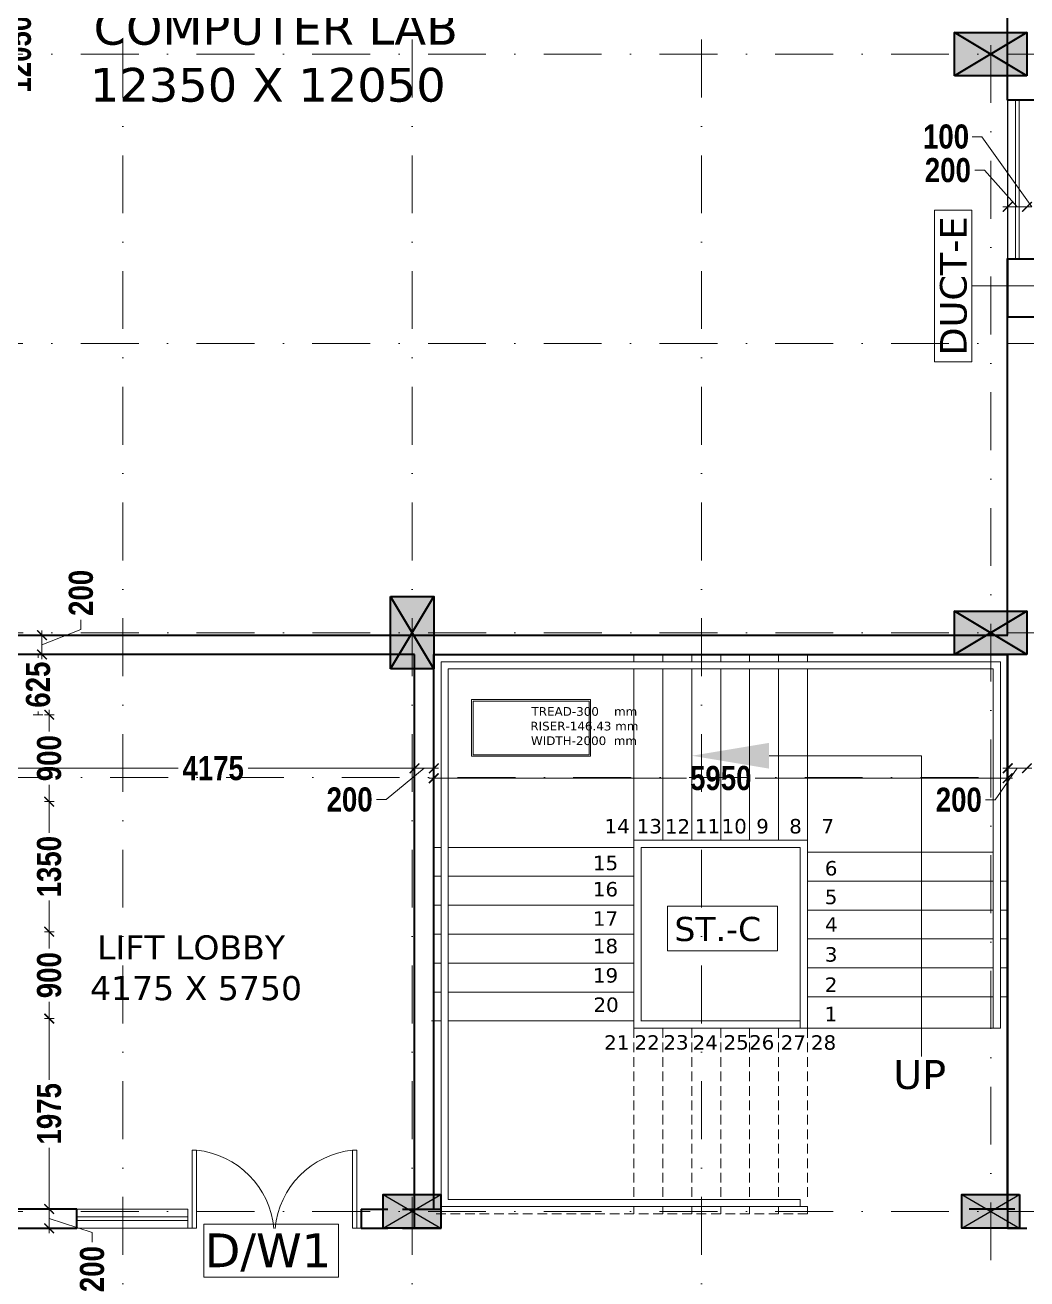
# Model space of a CAD drawing. Header units: millimetres. Extents: x -3092162 to 4513894, y -12317808 to 1849994.
# Drawn here: x -398347 to -387959, y -5832681 to -5819679 of the extents above; entities that cross this region are included whole.
import ezdxf

# ---------------------------------------------------------------- set-up
doc = ezdxf.new("R2010")
doc.units = ezdxf.units.MM
doc.header["$LTSCALE"] = 2
doc.header["$MEASUREMENT"] = 0
doc.linetypes.add('DASHDOT', pattern=[1, 0.5, -0.25, 0, -0.25])
doc.linetypes.add('HIDDEN', pattern=[0.375, 0.25, -0.125])
doc.layers.add('AEROW', color=7, linetype='Continuous', lineweight=15, true_color=0x0d0d0d)
doc.layers.add('duct text', color=7, linetype='Continuous', lineweight=5, true_color=0x30182a)
for name, color, linetype, lineweight in [('coloumn', 10, 'Continuous', 35), ('D DIM', 250, 'Continuous', 9), ('DOOR', 27, 'Continuous', 5), ('DUCT', 37, 'Continuous', 35), ('DW1', 10, 'Continuous', 9), ('glass', 5, 'Continuous', 15), ('GRID', 251, 'DASHDOT', 5), ('RAILING', 47, 'Continuous', 13), ('SILL', 74, 'Continuous', 9), ('slab', 7, 'Continuous', 15), ('STAIR', 252, 'Continuous', 9), ('TEXT', 7, 'Continuous', 13), ('WAll', 250, 'Continuous', 35)]:
    doc.layers.add(name, color=color, linetype=linetype, lineweight=lineweight)
doc.styles.add('door', font='arial.ttf', dxfattribs={"height": 70})
doc.styles.add('INNER DIM', font='ARIALNB.TTF', dxfattribs={"height": 250})
doc.styles.add('style2', font='verdana.ttf')
doc.dimstyles.new('DOOR', dxfattribs={"dimtxt": 100, "dimasz": 100, "dimexe": 25, "dimexo": 50, "dimgap": 25, "dimtad": 0, "dimtih": 1, "dimtoh": 1, "dimdec": 0, "dimzin": 3, "dimdsep": 46, "dimtxsty": 'door', "dimblk": 'OBLIQUE', "dimcen": 200, "dimclrd": 256, "dimclre": 256, "dimclrt": 256, "dimadec": 0, "dimazin": 0, "dimtfac": 1, "dimtdec": 0, "dimtofl": 0, "dimtmove": 2, "dimatfit": 3, "dimfxl": 300, "dimfxlon": 1, "dimfrac": 1, "dimtolj": 1, "dimtzin": 0, "dimlwd": -1, "dimlwe": -1, "dimarcsym": 0})

# ---------------------------------------------------------------- blocks, each defined once
blk = doc.blocks.new('_Oblique')
at = {"color": 0, "linetype": 'ByBlock', "lineweight": -2}
blk.add_line((-0.5, -0.5), (0.5, 0.5), dxfattribs=at)
blk = doc.blocks.new('_ArchTick')
at = {"color": 0, "linetype": 'ByBlock', "const_width": 0.15}
blk.add_lwpolyline([(-0.5, -0.5), (0.5, 0.5)], dxfattribs=at)

msp = doc.modelspace()

# ---------------------------------------------------------------- hatches: boundary and pattern name
at = {"layer": 'coloumn', "ltscale": 100}
for points in [[(-387959.7, -5820206.2), (-387959.7, -5819756.2), (-388709.7, -5819756.2), (-388709.7, -5820206.2)], [(-394559.7, -5826356.2), (-394109.7, -5826356.2), (-394109.7, -5825606.2), (-394559.7, -5825606.2)], [(-387959.7, -5826206.2), (-387959.7, -5825756.2), (-388709.7, -5825756.2), (-388709.7, -5826206.2)], [(-394034.7, -5831806.2), (-394034.7, -5832156.2), (-394634.7, -5832156.2), (-394634.7, -5831806.2)], [(-388034.7, -5831806.2), (-388034.7, -5832156.2), (-388634.7, -5832156.2), (-388634.7, -5831806.2)]]:
    msp.add_hatch(color=256, dxfattribs=at).paths.add_polyline_path(points)

# ---------------------------------------------------------------- linework, layer by layer
at = {"layer": 'AEROW', "ltscale": 100}
for p, q in [((-390633.5, -5827256.2), (-389051.2, -5827256.2)), ((-389051.2, -5827256.2), (-389051.2, -5830376.3))]:
    msp.add_line(p, q, dxfattribs=at)
at = {"layer": 'AEROW', "lineweight": 35, "ltscale": 100}
msp.add_solid([(-390633.5, -5827389.5), (-391433.5, -5827256.2), (-390633.5, -5827122.9)], dxfattribs=at)
at = {"layer": 'coloumn', "ltscale": 100}
for p, q in [((-388709.7, -5820206.2), (-388709.7, -5819756.2)), ((-388709.7, -5819756.2), (-387959.7, -5819756.2)), ((-387959.7, -5819756.2), (-387959.7, -5820206.2)), ((-387959.7, -5820206.2), (-388709.7, -5820206.2)), ((-394559.7, -5826356.2), (-394559.7, -5825606.2)), ((-394559.7, -5825606.2), (-394109.7, -5825606.2)), ((-394109.7, -5825606.2), (-394109.7, -5826356.2)), ((-388709.7, -5826206.2), (-388709.7, -5825756.2)), ((-388709.7, -5825756.2), (-387959.7, -5825756.2)), ((-387959.7, -5825756.2), (-387959.7, -5826206.2)), ((-387959.7, -5826206.2), (-388709.7, -5826206.2)), ((-394109.7, -5826356.2), (-394559.7, -5826356.2))]:
    msp.add_line(p, q, dxfattribs=at)
at = {"layer": 'coloumn', "lineweight": 25, "ltscale": 100}
for p, q in [((-394634.7, -5832156.2), (-394034.7, -5831806.2)), ((-394634.7, -5831806.2), (-394034.7, -5832156.2)), ((-388634.7, -5832156.2), (-388034.7, -5831806.2)), ((-388634.7, -5831806.2), (-388034.7, -5832156.2))]:
    msp.add_line(p, q, dxfattribs=at)
at = {"layer": 'coloumn', "ltscale": 100}
for points in [[(-387959.7, -5820206.2), (-388709.7, -5819756.2), (-387959.7, -5819756.2), (-388709.7, -5820206.2)], [(-394559.7, -5826356.2), (-394109.7, -5825606.2), (-394109.7, -5826356.2), (-394559.7, -5825606.2)], [(-387959.7, -5826206.2), (-388709.7, -5825756.2), (-387959.7, -5825756.2), (-388709.7, -5826206.2)]]:
    msp.add_lwpolyline(points, dxfattribs=at)
for points in [[(-394034.7, -5831806.2), (-394034.7, -5832156.2), (-394634.7, -5832156.2), (-394634.7, -5831806.2)], [(-388034.7, -5831806.2), (-388034.7, -5832156.2), (-388634.7, -5832156.2), (-388634.7, -5831806.2)]]:
    msp.add_lwpolyline(points, close=True, dxfattribs=at)
at = {"layer": 'D DIM', "ltscale": 100}
for p, q in [((-388427.4, -5820836.3), (-388527.4, -5820836.3)), ((-387908.9, -5821564.6), (-388427.4, -5820836.3)), ((-388400.6, -5821184.7), (-388500.6, -5821184.7)), ((-388058.9, -5821564.6), (-388400.6, -5821184.7)), ((-388158.9, -5821614.6), (-388158.9, -5821514.6)), ((-387908.9, -5821564.6), (-388208.9, -5821564.6)), ((-398172.1, -5826106.2), (-397767.1, -5825945.5)), ((-398172.1, -5825956.2), (-398172.1, -5826256.2)), ((-397767.1, -5825945.5), (-397767.1, -5825845.5)), ((-398222.1, -5826006.2), (-398122.1, -5826006.2)), ((-398261.3, -5826206.2), (-398161.3, -5826206.2)), ((-398222.1, -5826206.2), (-398122.1, -5826206.2)), ((-398211.3, -5826206.2), (-398211.3, -5826240.2)), ((-398261.3, -5826831.2), (-398161.3, -5826831.2)), ((-398211.3, -5826831.2), (-398211.3, -5826797.2)), ((-398146.7, -5826831.2), (-398046.7, -5826831.2)), ((-398096.7, -5826781.2), (-398096.7, -5827003.8)), ((-398534.3, -5827386.2), (-396758.4, -5827386.2)), ((-394259.3, -5827386.2), (-396035.3, -5827386.2)), ((-394209.7, -5827386.2), (-394603.5, -5827711)), ((-394059.7, -5827386.2), (-394359.7, -5827386.2)), ((-394309.7, -5827336.2), (-394309.7, -5827436.2)), ((-394309.3, -5827336.2), (-394309.3, -5827436.2)), ((-394109.7, -5827336.2), (-394109.7, -5827436.2)), ((-388058.9, -5827386.2), (-388287.6, -5827713.5)), ((-388208.9, -5827386.2), (-387908.9, -5827386.2)), ((-388158.9, -5827336.2), (-388158.9, -5827436.2)), ((-394158.9, -5827488.7), (-391489.1, -5827488.7)), ((-394108.9, -5827438.7), (-394108.9, -5827538.7)), ((-388108.9, -5827488.7), (-390778.7, -5827488.7)), ((-388158.9, -5827438.7), (-388158.9, -5827538.7)), ((-398096.7, -5827781.2), (-398096.7, -5827558.6)), ((-398146.7, -5827731.2), (-398046.7, -5827731.2)), ((-398146.7, -5827731.2), (-398046.7, -5827731.2)), ((-398096.7, -5827681.2), (-398096.7, -5828056)), ((-394603.5, -5827711), (-394703.5, -5827711)), ((-388287.6, -5827713.5), (-388387.6, -5827713.5)), ((-398096.7, -5829131.2), (-398096.7, -5828756.4)), ((-398146.7, -5829081.2), (-398046.7, -5829081.2)), ((-398146.7, -5829081.2), (-398046.7, -5829081.2)), ((-398096.7, -5829031.2), (-398096.7, -5829253.8)), ((-398096.7, -5830031.2), (-398096.7, -5829808.6)), ((-398146.7, -5829981.2), (-398046.7, -5829981.2)), ((-398146.7, -5829981.2), (-398046.7, -5829981.2)), ((-398096.7, -5829931.2), (-398096.7, -5830615.8)), ((-398096.7, -5832006.2), (-398096.7, -5831321.6)), ((-398096.7, -5831906.2), (-398096.7, -5832206.2)), ((-398146.7, -5831956.2), (-398046.7, -5831956.2)), ((-398146.7, -5831956.2), (-398046.7, -5831956.2)), ((-398096.7, -5832056.2), (-397651.6, -5832201)), ((-398146.7, -5832156.2), (-398046.7, -5832156.2)), ((-397651.6, -5832201), (-397651.6, -5832301))]:
    msp.add_line(p, q, dxfattribs=at)
at = {"layer": 'DOOR', "color": 252, "ltscale": 200}
for p, q in [((-396615.5, -5831346.2), (-396615.5, -5832156.2)), ((-396570.5, -5831346.2), (-396615.5, -5831346.2)), ((-396570.5, -5831346.2), (-396570.5, -5832156.2)), ((-394950.5, -5831346.2), (-394950.5, -5832156.2)), ((-394950.5, -5831346.2), (-394905.5, -5831346.2)), ((-394905.5, -5831346.2), (-394905.5, -5832156.2)), ((-396660.5, -5832156.2), (-396570.5, -5832156.2)), ((-394860.5, -5832156.2), (-394950.5, -5832156.2))]:
    msp.add_line(p, q, dxfattribs=at)
msp.add_ellipse((-396663.2, -5832242.8), major_axis=(-331.6, 838.1), ratio=1, start_param=4.4309775, end_param=5.8034622, dxfattribs=at)
at = {"layer": 'DOOR', "color": 252, "ltscale": 200, "extrusion": (0, 0, -1)}
msp.add_ellipse((-394857.9, -5832242.8), major_axis=(331.6, 838.1), ratio=1, start_param=4.4309775, end_param=5.8034622, dxfattribs=at)
at = {"layer": 'DUCT', "ltscale": 100}
for p, q in [((-388159.3, -5820456.2), (-388159.3, -5819106.2)), ((-387209.3, -5820456.2), (-388159.3, -5820456.2)), ((-387209.3, -5822106.2), (-388159.3, -5822106.2)), ((-388159.3, -5822106.2), (-388159.3, -5822706.2)), ((-388159.3, -5822706.2), (-387509.3, -5822706.2))]:
    msp.add_line(p, q, dxfattribs=at)
at = {"layer": 'duct text', "ltscale": 0.1}
msp.add_lwpolyline([(-388916.5, -5823169.5), (-388916.5, -5821597), (-388530.3, -5821597), (-388530.3, -5823169.5)], close=True, dxfattribs=at)
at = {"layer": 'DW1'}
for p, q in [((-396493.5, -5832114.9), (-395097.4, -5832114.9)), ((-396493.5, -5832661.3), (-396493.5, -5832114.9)), ((-395097.4, -5832114.9), (-395097.4, -5832661.3)), ((-395097.4, -5832661.3), (-396493.5, -5832661.3))]:
    msp.add_line(p, q, dxfattribs=at)
at = {"layer": 'glass', "ltscale": 100}
for p, q in [((-388079.3, -5822106.2), (-388079.3, -5820456.2)), ((-388039.3, -5822106.2), (-388039.3, -5820456.2)), ((-397810.1, -5832036.2), (-396660.1, -5832036.2)), ((-397810.1, -5832076.2), (-396660.1, -5832076.2))]:
    msp.add_line(p, q, dxfattribs=at)
at = {"layer": 'GRID', "color": 5, "ltscale": 600}
for p, q in [((-388334.3, -5806685.7), (-388334.3, -5893769.1)), ((-397334.7, -5807829.3), (-397334.7, -5892623.2)), ((-394334.3, -5807829.3), (-394334.3, -5892623.2)), ((-391334.3, -5807829.3), (-391334.3, -5892623.2))]:
    msp.add_line(p, q, dxfattribs=at)
at = {"layer": 'GRID', "color": 6, "ltscale": 600}
for p, q in [((-460174.2, -5819981.2), (-367334.7, -5819981.2)), ((-460174.2, -5822981.2), (-367334.7, -5822981.2)), ((-460173.2, -5825981.2), (-367333.7, -5825981.2)), ((-461068.5, -5827481.2), (-366441.1, -5827481.2)), ((-460174.2, -5831981.2), (-367334.7, -5831981.2))]:
    msp.add_line(p, q, dxfattribs=at)
at = {"layer": 'RAILING', "ltscale": 100}
for p, q in [((-394034.3, -5826281.2), (-388234.3, -5826281.2)), ((-394034.3, -5826281.2), (-394034.3, -5831931.2)), ((-393959.3, -5826356.2), (-388309.3, -5826356.2)), ((-393959.3, -5826356.2), (-393959.3, -5831856.2)), ((-388309.3, -5830081.2), (-388309.3, -5826356.2)), ((-388234.3, -5830081.2), (-388234.3, -5826281.2)), ((-392034.3, -5828131.2), (-390234.3, -5828131.2)), ((-392034.3, -5830081.2), (-392034.3, -5828131.2)), ((-390234.3, -5830081.2), (-390234.3, -5828131.2)), ((-391959.3, -5828206.2), (-390309.3, -5828206.2)), ((-391959.3, -5830006.2), (-391959.3, -5828206.2)), ((-390309.3, -5830081.2), (-390309.3, -5828206.2)), ((-392035.8, -5830081.2), (-390234.3, -5830081.2)), ((-391960.8, -5830006.2), (-390309.3, -5830006.2)), ((-388309.3, -5830081.2), (-388234.3, -5830081.2)), ((-394034.3, -5831931.2), (-390234.3, -5831931.2)), ((-393959.3, -5831856.2), (-390309.3, -5831856.2)), ((-390309.3, -5831856.2), (-390309.3, -5831931.2))]:
    msp.add_line(p, q, dxfattribs=at)
at = {"layer": 'RAILING', "color": 1, "ltscale": 100}
for p, q in [((-391684.3, -5828817), (-390546.8, -5828817)), ((-391684.3, -5829280), (-391684.3, -5828817)), ((-390546.8, -5828817), (-390546.8, -5829280)), ((-390546.8, -5829280), (-391684.3, -5829280))]:
    msp.add_line(p, q, dxfattribs=at)
at = {"layer": 'SILL', "ltscale": 100}
for p, q in [((-388159.3, -5822131.2), (-388159.3, -5820456.2)), ((-388157.7, -5820449.1), (-388157.3, -5822099.1)), ((-388157.3, -5822124.1), (-388157.7, -5820474.1)), ((-388157.3, -5822124.1), (-388157.7, -5820474.1)), ((-397810.1, -5831956.2), (-396660.1, -5831956.2)), ((-396660.1, -5831956.2), (-396660.1, -5832156.2)), ((-397810.1, -5832156.2), (-396660.1, -5832156.2))]:
    msp.add_line(p, q, dxfattribs=at)
at = {"layer": 'slab', "lineweight": 13}
for p, q in [((-393717.4, -5826673.4), (-392483.3, -5826673.4)), ((-393717.4, -5827261.5), (-393717.4, -5826673.4)), ((-393702.4, -5826688.4), (-392498.3, -5826688.4)), ((-393702.4, -5827246.5), (-393702.4, -5826688.4)), ((-392498.3, -5826688.4), (-392498.3, -5827246.5)), ((-392483.3, -5826673.4), (-392483.3, -5827261.5)), ((-392483.3, -5827261.5), (-393717.4, -5827261.5)), ((-392498.3, -5827246.5), (-393702.4, -5827246.5))]:
    msp.add_line(p, q, dxfattribs=at)
at = {"layer": 'STAIR', "ltscale": 100}
for p, q in [((-392034.3, -5826281.2), (-392034.3, -5826206.2)), ((-391734.3, -5826281.2), (-391734.3, -5826206.2)), ((-391434.3, -5826281.2), (-391434.3, -5826206.2)), ((-391134.3, -5826281.2), (-391134.3, -5826206.2)), ((-390834.3, -5826281.2), (-390834.3, -5826206.2)), ((-390534.3, -5826281.2), (-390534.3, -5826206.2)), ((-390234.3, -5826281.2), (-390234.3, -5826206.2)), ((-392034.3, -5828131.2), (-392034.3, -5826356.2)), ((-391734.3, -5828131.2), (-391734.3, -5826356.2)), ((-391434.3, -5828131.2), (-391434.3, -5826356.2)), ((-391134.3, -5828131.2), (-391134.3, -5826356.2)), ((-390834.3, -5828131.2), (-390834.3, -5826356.2)), ((-390534.3, -5828131.2), (-390534.3, -5826356.2)), ((-390234.3, -5828131.2), (-390234.3, -5826356.2)), ((-394034.3, -5828206.2), (-394109.3, -5828206.2)), ((-392034.3, -5828206.2), (-393959.3, -5828206.2)), ((-390234.3, -5828256.2), (-388309.3, -5828256.2)), ((-394034.3, -5828506.2), (-394109.3, -5828506.2)), ((-392034.3, -5828506.2), (-393959.3, -5828506.2)), ((-390234.3, -5828556.2), (-388309.3, -5828556.2)), ((-388234.3, -5828556.2), (-388159.3, -5828556.2)), ((-394034.3, -5828806.2), (-394109.3, -5828806.2)), ((-392034.3, -5828806.2), (-393959.3, -5828806.2)), ((-390234.3, -5828856.2), (-388309.3, -5828856.2)), ((-388234.3, -5828856.2), (-388159.3, -5828856.2)), ((-394034.3, -5829106.2), (-394109.3, -5829106.2)), ((-392034.3, -5829106.2), (-393959.3, -5829106.2)), ((-390234.3, -5829156.2), (-388309.3, -5829156.2)), ((-388234.3, -5829156.2), (-388159.3, -5829156.2)), ((-394034.3, -5829406.2), (-394109.3, -5829406.2)), ((-392034.3, -5829406.2), (-393959.3, -5829406.2)), ((-390234.3, -5829456.2), (-388309.3, -5829456.2)), ((-388234.7, -5829456.2), (-388159.7, -5829456.2)), ((-388234.3, -5829456.2), (-388159.3, -5829456.2)), ((-394034.3, -5829706.2), (-394109.3, -5829706.2)), ((-394034.3, -5829706.2), (-394109.3, -5829706.2)), ((-392034.3, -5829706.2), (-393959.3, -5829706.2)), ((-390234.3, -5829756.2), (-388309.3, -5829756.2)), ((-388234.3, -5829756.2), (-388159.3, -5829756.2)), ((-394058.8, -5830006.2), (-394133.8, -5830006.2)), ((-394034.3, -5830006.2), (-394109.3, -5830006.2)), ((-394034.3, -5830006.2), (-394109.3, -5830006.2)), ((-392034.3, -5830006.2), (-393959.3, -5830006.2)), ((-390234.3, -5830081.2), (-388309.3, -5830081.2)), ((-392034.5, -5831931.2), (-392034.5, -5832006.2)), ((-391734.5, -5831931.2), (-391734.5, -5832006.2)), ((-391434.5, -5831931.2), (-391434.5, -5832006.2)), ((-391134.5, -5831931.2), (-391134.5, -5832006.2)), ((-390834.5, -5831931.2), (-390834.5, -5832006.2)), ((-390234.5, -5831931.2), (-390234.5, -5832006.2))]:
    msp.add_line(p, q, dxfattribs=at)
at = {"layer": 'STAIR', "linetype": 'HIDDEN', "ltscale": 200}
for p, q in [((-392034.3, -5830081.2), (-392034.3, -5831856.2)), ((-391734.3, -5830081.2), (-391734.3, -5831856.2)), ((-391434.3, -5830081.2), (-391434.3, -5831856.2)), ((-391134.3, -5830081.2), (-391134.3, -5831856.2)), ((-390834.3, -5830081.2), (-390834.3, -5831856.2)), ((-390534.3, -5830081.2), (-390534.3, -5831856.2)), ((-390234.3, -5830081.2), (-390234.3, -5831856.2)), ((-390534.5, -5831931.2), (-390534.5, -5832006.2)), ((-390234.5, -5832006.2), (-394109.3, -5832006.2))]:
    msp.add_line(p, q, dxfattribs=at)
at = {"layer": 'WAll', "ltscale": 100}
for p, q in [((-388159.3, -5826006.2), (-388159.3, -5822099.1)), ((-388159.3, -5825756.2), (-388159.3, -5823006.2)), ((-400508.3, -5826006.2), (-388158.3, -5826006.2)), ((-394308.7, -5826206.2), (-398484.9, -5826206.2)), ((-394309.3, -5832156.2), (-394309.3, -5826206.2)), ((-394109.3, -5831956.2), (-394109.3, -5826206.2)), ((-394108.4, -5826206.2), (-388159.3, -5826206.2)), ((-394108.4, -5826206.2), (-388159.3, -5826206.2)), ((-388159.3, -5831956.2), (-388159.3, -5826206.2)), ((-388159.3, -5826206.2), (-388159.3, -5832156.2)), ((-397810.1, -5831956.2), (-398484.9, -5831956.2)), ((-397810.1, -5832156.2), (-397810.1, -5831956.2)), ((-394860.5, -5831956.2), (-394585.1, -5831956.2)), ((-394860.5, -5831956.2), (-394860.5, -5832156.2)), ((-394434.3, -5831956.2), (-394034.3, -5831956.2)), ((-388084.3, -5831956.2), (-388559.3, -5831956.2)), ((-398684.9, -5832156.2), (-397810.1, -5832156.2)), ((-394860.5, -5832156.2), (-394585.1, -5832156.2)), ((-394434.3, -5832156.2), (-394034.3, -5832156.2)), ((-388159.3, -5832156.2), (-387959.4, -5832156.2))]:
    msp.add_line(p, q, dxfattribs=at)

# ---------------------------------------------------------------- block references
at = {"layer": 'D DIM', "ltscale": 100, "xscale": 100, "yscale": 100, "zscale": 100}
for p, rotation in [((-388158.9, -5821564.6), 180), ((-398172.1, -5826006.2), 90), ((-398172.1, -5826206.2), 270), ((-398096.7, -5826831.2), 90), ((-394309.7, -5827386.2), 180), ((-388158.9, -5827386.2), 180), ((-394108.9, -5827488.7), 180), ((-398096.7, -5827731.2), 90), ((-398096.7, -5827731.2), 270), ((-398096.7, -5829081.2), 90), ((-398096.7, -5829081.2), 270), ((-398096.7, -5829981.2), 90), ((-398096.7, -5829981.2), 270), ((-398096.7, -5831956.2), 90), ((-398096.7, -5831956.2), 270), ((-398096.7, -5832156.2), 270)]:
    msp.add_blockref('_ArchTick', p, dxfattribs=dict(at, rotation=rotation))
for p in [(-387958.9, -5821564.6), (-394309.3, -5827386.2), (-394109.7, -5827386.2), (-387958.9, -5827386.2), (-388158.9, -5827488.7)]:
    msp.add_blockref('_ArchTick', p, dxfattribs=at)

# ---------------------------------------------------------------- texts
at = {"layer": 'D DIM', "ltscale": 100, "char_height": 250, "attachment_point": 5, "rotation": 90, "style": 'INNER DIM'}
for s, insert in [('\\A1;12050', (-398409.4, -5819981.2)), ('\\A1;200', (-397767.1, -5825567.2)), ('\\A1;625', (-398211.3, -5826518.7)), ('\\A1;900', (-398096.7, -5827281.2)), ('\\A1;1350', (-398096.7, -5828406.2)), ('\\A1;900', (-398096.7, -5829531.2)), ('\\A1;1975', (-398096.7, -5830968.7)), ('\\A1;200', (-397651.6, -5832579.3))]:
    msp.add_mtext(s, dxfattribs=dict(at, insert=insert))
at = {"layer": 'D DIM', "ltscale": 100, "char_height": 250, "attachment_point": 5, "style": 'INNER DIM'}
for s, insert in [('\\A1;100', (-388798, -5820836.3)), ('\\A1;200', (-388779, -5821184.7)), ('\\A1;4175', (-396396.8, -5827386.2)), ('\\A1;5950', (-391133.9, -5827488.7)), ('\\A1;200', (-394981.8, -5827711)), ('\\A1;200', (-388666, -5827713.5))]:
    msp.add_mtext(s, dxfattribs=dict(at, insert=insert))
at = {"layer": 'duct text', "ltscale": 0.1, "insert": (-388719.9, -5822384.9), "char_height": 276.639, "width": 1547.237, "attachment_point": 5, "rotation": 90, "style": 'style2'}
msp.add_mtext('\\pt3043;DUCT-E', dxfattribs=at)
at = {"layer": 'DW1', "style": 'style2'}
msp.add_text('D/W1', height=350, dxfattribs=at).set_placement((-396484.5, -5832559.7))
at = {"layer": 'TEXT', "lineweight": 50, "style": 'style2'}
for s, height, p in [('COMPUTER LAB', 350, (-397636.1, -5819882.3)), ('12350 X 12050', 350, (-397674.5, -5820472.9)), ('TREAD-300    mm', 90, (-393096.1, -5826841.4)), ('RISER-146.43 mm', 90, (-393108.2, -5826993.3)), ('WIDTH-2000  mm', 90, (-393101.7, -5827145.1)), ('ST.-C', 250, (-391614.3, -5829177.3)), ('LIFT LOBBY', 250, (-397600.1, -5829368.6)), ('4175 X 5750', 250, (-397673.7, -5829790.5))]:
    msp.add_text(s, height=height, dxfattribs=at).set_placement(p)
at = {"layer": 'TEXT', "style": 'style2'}
for s, height, p in [('14', 150, (-392339.9, -5828062)), ('13', 150, (-392005.7, -5828061.8)), ('12', 150, (-391713.4, -5828063.3)), ('11', 150, (-391403.3, -5828062)), ('10', 150, (-391125.4, -5828061.7)), ('9', 150, (-390766.1, -5828061.8)), ('8', 150, (-390424, -5828061.8)), ('7', 150, (-390089.4, -5828061.8)), ('15', 150, (-392458.8, -5828442.5)), ('6', 150, (-390055.1, -5828497.5)), ('16', 150, (-392460.5, -5828714.9)), ('5', 150, (-390055.9, -5828795)), ('17', 150, (-392459.6, -5829019.7)), ('4', 150, (-390052.7, -5829081.9)), ('18', 150, (-392460, -5829303.9)), ('3', 150, (-390054.5, -5829391)), ('19', 150, (-392459.3, -5829608.3)), ('2', 150, (-390055.2, -5829705)), ('20', 150, (-392453.4, -5829912.6)), ('1', 150, (-390056.8, -5830009.5)), ('21', 150, (-392343.3, -5830304.5)), ('22', 150, (-392028.7, -5830304.5)), ('23', 150, (-391729, -5830302.9)), ('24', 150, (-391425.8, -5830304.5)), ('25', 150, (-391104.4, -5830302.9)), ('26', 150, (-390840.2, -5830302.9)), ('27', 150, (-390512.8, -5830304.5)), ('28', 150, (-390198.8, -5830304.5)), ('UP', 300, (-389345.7, -5830711.2))]:
    msp.add_text(s, height=height, dxfattribs=at).set_placement(p)

# ---------------------------------------------------------------- leaders
at = {"layer": 'duct text', "ltscale": 0.1}
msp.add_leader([(-387650.3, -5822383.2), (-388530.3, -5822383.2), (-387650.3, -5822383.2)], dimstyle='DOOR', dxfattribs=at)

doc.saveas('drawing.dxf')
